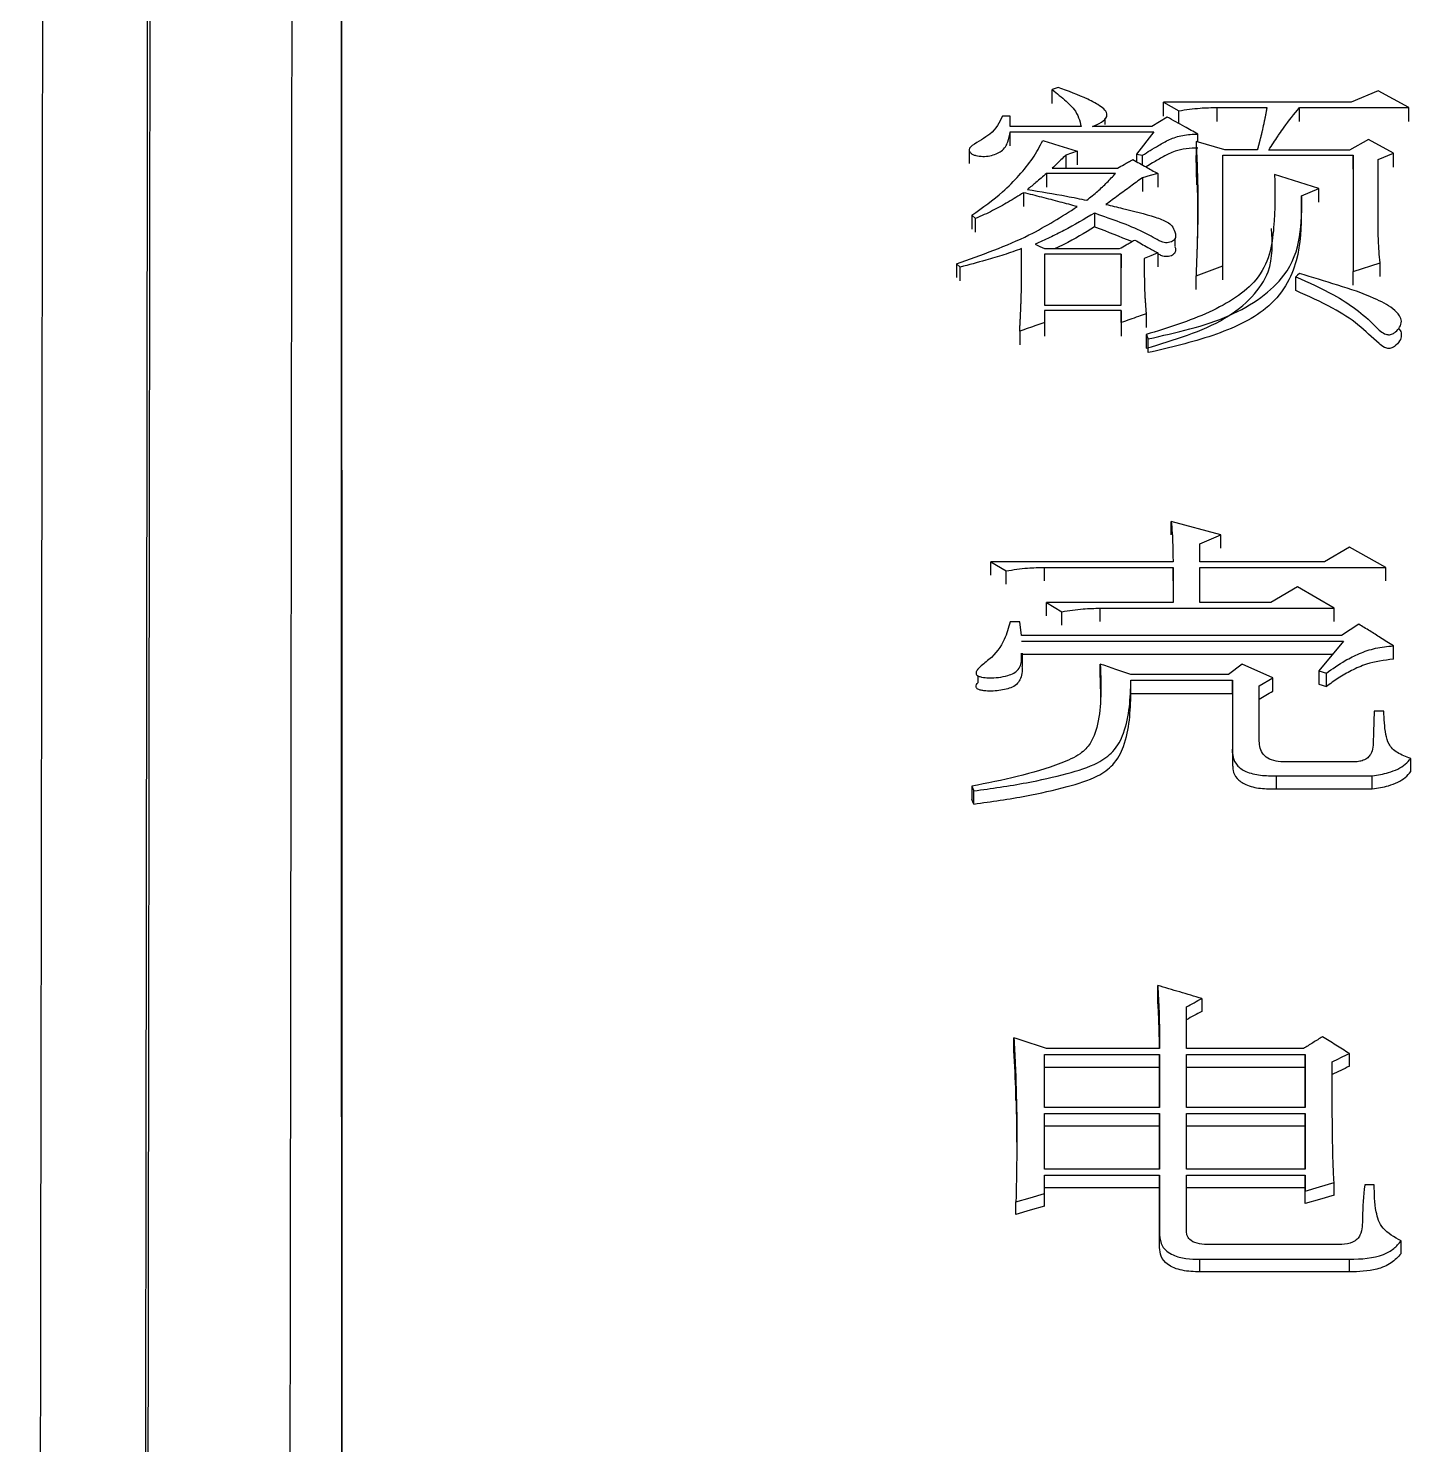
# Model space of a CAD drawing. Header units: millimetres. Extents: x 2003 to 4439, y 563 to 2285.
# Drawn here: x 2502.84 to 2510.64, y 2092.19 to 2100.19 of the extents above; entities that cross this region are included whole.
import ezdxf

# ---------------------------------------------------------------- set-up
doc = ezdxf.new("R2010")
doc.units = ezdxf.units.MM

msp = doc.modelspace()

# ---------------------------------------------------------------- linework, layer by layer
at = {"color": 7, "linetype": 'Continuous', "lineweight": 25}
for p, q in [((2508.6542, 2099.8512), (2508.6218, 2099.8393)), ((2508.6218, 2099.7604), (2508.6218, 2099.8393)), ((2509.2492, 2099.7677), (2509.3357, 2099.72)), ((2510.3093, 2099.7677), (2509.2492, 2099.7677)), ((2509.2492, 2099.6889), (2509.2492, 2099.7677)), ((2510.4607, 2099.8333), (2510.3093, 2099.7677)), ((2510.6338, 2099.7379), (2510.4607, 2099.8333)), ((2508.3838, 2099.6901), (2508.3405, 2099.6901)), ((2508.3838, 2099.6303), (2508.3838, 2099.6901)), ((2508.9203, 2099.7205), (2508.9203, 2099.7224)), ((2508.9203, 2099.6432), (2508.9203, 2099.6781)), ((2509.2708, 2099.6841), (2509.1843, 2099.6302)), ((2509.3357, 2099.6482), (2509.3357, 2099.72)), ((2509.5521, 2099.7379), (2509.8333, 2099.7379)), ((2509.5521, 2099.6591), (2509.5521, 2099.7379)), ((2510.0172, 2099.7379), (2510.6338, 2099.7379)), ((2510.6338, 2099.6591), (2510.6338, 2099.7379)), ((2508.784, 2099.6303), (2508.3838, 2099.6303)), ((2508.3838, 2099.5217), (2508.3838, 2099.6003)), ((2509.1843, 2099.6302), (2508.8489, 2099.6303)), ((2509.1951, 2099.6003), (2509.0978, 2099.4742)), ((2509.4331, 2099.5463), (2509.4331, 2099.4673)), ((2509.5953, 2099.4983), (2509.4331, 2099.5463)), ((2509.4439, 2099.5431), (2509.4439, 2099.5883)), ((2510.4066, 2099.5583), (2510.2985, 2099.4982)), ((2510.5473, 2099.4802), (2510.4066, 2099.5583)), ((2508.1528, 2099.5004), (2508.1528, 2099.4214)), ((2508.6975, 2099.4682), (2508.6975, 2099.3959)), ((2508.7624, 2099.4923), (2508.7624, 2099.4138)), ((2509.0978, 2099.4742), (2509.0978, 2099.4321)), ((2509.0978, 2099.4742), (2509.1302, 2099.4682)), ((2509.4384, 2099.3024), (2509.4331, 2099.4673)), ((2509.5845, 2099.4682), (2510.3201, 2099.4682)), ((2509.5845, 2098.8434), (2509.5845, 2099.4682)), ((2509.7792, 2099.4983), (2509.5953, 2099.4983)), ((2510.2985, 2099.4982), (2509.8441, 2099.4982)), ((2510.3201, 2099.4682), (2510.3201, 2098.8128)), ((2510.3201, 2099.3897), (2510.3201, 2099.4682)), ((2510.4607, 2099.4441), (2510.5473, 2099.4802)), ((2510.4607, 2099.0751), (2510.4607, 2099.4441)), ((2510.5473, 2099.4018), (2510.5473, 2099.4802)), ((2508.9788, 2099.3658), (2508.5893, 2099.3658)), ((2508.5893, 2099.3658), (2508.5893, 2099.2875)), ((2508.6218, 2099.3959), (2508.9896, 2099.3959)), ((2509.2167, 2099.3658), (2509.2167, 2099.2875)), ((2510.1254, 2099.2812), (2509.8766, 2099.3598)), ((2509.1302, 2099.3417), (2509.1302, 2099.2634)), ((2510.028, 2099.2389), (2510.1254, 2099.2812)), ((2510.1254, 2099.203), (2510.1254, 2099.2812)), ((2508.4595, 2099.2571), (2508.4595, 2099.1789)), ((2510.028, 2099.2389), (2510.028, 2099.1607)), ((2508.1675, 2099.1298), (2508.1891, 2099.1116)), ((2508.1891, 2099.0336), (2508.1891, 2099.1116)), ((2509.315, 2098.9526), (2509.315, 2099.0005)), ((2508.5785, 2098.9412), (2509.0004, 2098.9412)), ((2508.5785, 2098.9106), (2508.5785, 2098.6226)), ((2509.0112, 2098.9106), (2508.5785, 2098.9106)), ((2509.0112, 2098.6226), (2509.0112, 2098.9106)), ((2509.0112, 2098.9106), (2509.0112, 2098.8329)), ((2509.2167, 2098.9167), (2509.2167, 2098.839)), ((2508.0809, 2098.8557), (2508.1026, 2098.8373)), ((2508.0809, 2098.8557), (2508.0809, 2098.7776)), ((2508.1026, 2098.7596), (2508.1026, 2098.8373)), ((2508.4487, 2098.8498), (2508.4487, 2098.8629)), ((2509.0112, 2098.6226), (2509.0112, 2098.8325)), ((2509.4331, 2098.7883), (2509.5845, 2098.8434)), ((2509.5845, 2098.7657), (2509.5845, 2098.8434)), ((2510.3201, 2098.8128), (2510.4716, 2098.8617)), ((2510.3201, 2098.7351), (2510.3201, 2098.8128)), ((2510.4716, 2098.784), (2510.4716, 2098.8617)), ((2509.4331, 2098.7107), (2509.4331, 2098.7883)), ((2509.9956, 2098.7042), (2509.9956, 2098.7822)), ((2508.5785, 2098.6226), (2509.0112, 2098.6226)), ((2509.0112, 2098.5918), (2508.5785, 2098.5919)), ((2508.5785, 2098.5919), (2508.5785, 2098.5241)), ((2509.0112, 2098.5241), (2509.0112, 2098.5918)), ((2509.0112, 2098.5918), (2509.0112, 2098.5144)), ((2509.1518, 2098.5734), (2509.1518, 2098.496)), ((2510.5775, 2098.5667), (2510.5775, 2098.5689)), ((2508.5785, 2098.5241), (2508.5785, 2098.4467)), ((2509.0112, 2098.5241), (2509.0112, 2098.4467)), ((2508.4379, 2098.4747), (2508.4379, 2098.3974)), ((2509.1627, 2098.3542), (2509.1627, 2098.4315)), ((2509.5737, 2097.325), (2509.2925, 2097.4011)), ((2509.2925, 2097.325), (2509.2925, 2097.4011)), ((2509.4547, 2097.2741), (2509.5737, 2097.325)), ((2509.5737, 2097.249), (2509.5737, 2097.325)), ((2509.4547, 2097.1723), (2509.4547, 2097.2741)), ((2510.2985, 2097.2551), (2510.1579, 2097.1723)), ((2510.504, 2097.1404), (2510.2985, 2097.2551)), ((2508.2757, 2097.1723), (2508.3622, 2097.1213)), ((2509.3033, 2097.1723), (2508.2757, 2097.1723)), ((2508.3622, 2097.0455), (2508.3622, 2097.1213)), ((2508.5785, 2097.1404), (2509.3033, 2097.1404)), ((2508.5785, 2097.0645), (2508.5785, 2097.1404)), ((2509.3033, 2097.1404), (2509.3033, 2096.9423)), ((2509.3033, 2097.0646), (2509.3033, 2097.1404)), ((2510.1579, 2097.1723), (2509.4547, 2097.1723)), ((2509.4547, 2097.1404), (2510.504, 2097.1404)), ((2509.4547, 2096.9423), (2509.4547, 2097.1404)), ((2510.504, 2097.0646), (2510.504, 2097.1404)), ((2510.0064, 2097.0319), (2509.855, 2096.9423)), ((2510.212, 2096.9102), (2510.0064, 2097.0319)), ((2508.5894, 2096.9423), (2508.6759, 2096.891)), ((2509.3033, 2096.9423), (2508.5894, 2096.9423)), ((2508.6759, 2096.8155), (2508.6759, 2096.891)), ((2508.8922, 2096.8347), (2508.8922, 2096.9102)), ((2508.8922, 2096.9102), (2510.212, 2096.9102)), ((2509.855, 2096.9423), (2509.4547, 2096.9423)), ((2510.212, 2096.8347), (2510.212, 2096.9102)), ((2508.4379, 2096.8332), (2508.3838, 2096.8332)), ((2508.4487, 2096.7561), (2508.4379, 2096.8332)), ((2510.3526, 2096.8204), (2510.2552, 2096.7561)), ((2510.2552, 2096.7561), (2508.4487, 2096.7561)), ((2508.4487, 2096.7239), (2510.266, 2096.7239)), ((2510.266, 2096.7239), (2510.1254, 2096.5562)), ((2510.2029, 2096.6485), (2508.4487, 2096.6486)), ((2508.4533, 2096.5808), (2508.4533, 2096.6566)), ((2510.5473, 2096.6228), (2510.5473, 2096.6981)), ((2508.2019, 2096.5665), (2508.2019, 2096.5649)), ((2508.8922, 2096.5198), (2508.8922, 2096.5949)), ((2509.6927, 2096.5949), (2509.617, 2096.5368)), ((2509.8658, 2096.5174), (2509.6927, 2096.5949)), ((2508.2019, 2096.529), (2508.2019, 2096.4909)), ((2508.8922, 2096.5198), (2508.8937, 2096.3884)), ((2509.617, 2096.5368), (2509.0653, 2096.5368)), ((2509.0653, 2096.4294), (2509.0653, 2096.5044)), ((2509.0653, 2096.5044), (2509.6386, 2096.5044)), ((2509.6386, 2096.5044), (2509.6386, 2096.1145)), ((2509.6386, 2096.4294), (2509.6386, 2096.5044)), ((2509.7901, 2096.4721), (2509.8658, 2096.5174)), ((2509.8658, 2096.4423), (2509.8658, 2096.5174)), ((2510.1254, 2096.5562), (2510.1687, 2096.5432)), ((2510.1254, 2096.5562), (2510.1254, 2096.481)), ((2510.1254, 2096.481), (2510.1687, 2096.4681)), ((2510.1687, 2096.4681), (2510.1687, 2096.5432)), ((2509.0653, 2096.4294), (2509.6386, 2096.4294)), ((2509.0659, 2096.3995), (2509.0659, 2096.475)), ((2509.6386, 2096.4294), (2509.6386, 2096.04)), ((2509.7901, 2096.1602), (2509.7901, 2096.4721)), ((2510.4932, 2096.3294), (2510.4391, 2096.3294)), ((2509.6386, 2096.0946), (2509.6386, 2096.1145)), ((2509.6386, 2096.0975), (2509.6386, 2096.0229)), ((2510.3201, 2096.0426), (2509.9523, 2096.0426)), ((2510.6447, 2095.9878), (2510.6447, 2096.0623)), ((2509.8874, 2095.9641), (2510.4283, 2095.9641)), ((2509.8874, 2095.8898), (2509.8874, 2095.9641)), ((2510.4283, 2095.8898), (2510.4283, 2095.9641)), ((2508.1675, 2095.9052), (2508.1783, 2095.879)), ((2508.1783, 2095.8047), (2508.1783, 2095.879)), ((2509.8874, 2095.8898), (2510.4283, 2095.8898)), ((2508.1783, 2095.8047), (2508.1675, 2095.8309)), ((2509.2168, 2094.7073), (2509.2168, 2094.7801)), ((2509.379, 2094.4231), (2509.379, 2094.6591)), ((2509.4656, 2094.7062), (2509.4656, 2094.6335)), ((2508.4055, 2094.4115), (2508.4055, 2094.4839)), ((2509.2276, 2094.4231), (2508.5894, 2094.4231)), ((2510.0389, 2094.4231), (2509.379, 2094.4231)), ((2508.5786, 2094.3893), (2509.2276, 2094.3893)), ((2508.5786, 2094.0908), (2508.5786, 2094.3893)), ((2509.2276, 2094.3893), (2509.2276, 2094.0908)), ((2509.2276, 2094.317), (2509.2276, 2094.3893)), ((2509.379, 2094.3893), (2510.0497, 2094.3893)), ((2509.379, 2094.0908), (2509.379, 2094.3893)), ((2510.0497, 2094.3893), (2510.0497, 2094.0908)), ((2510.0497, 2094.317), (2510.0497, 2094.3893)), ((2510.2985, 2094.3237), (2510.2985, 2094.396)), ((2509.2276, 2094.317), (2508.5786, 2094.317)), ((2509.2276, 2094.0908), (2509.2276, 2094.317)), ((2510.0497, 2094.317), (2509.379, 2094.317)), ((2510.0497, 2094.0908), (2510.0497, 2094.317)), ((2508.4172, 2094.1322), (2508.421, 2093.8143)), ((2509.2276, 2094.0908), (2508.5786, 2094.0908)), ((2510.0497, 2094.0908), (2509.379, 2094.0908)), ((2508.5786, 2094.0568), (2509.2276, 2094.0568)), ((2508.5786, 2093.7426), (2508.5786, 2094.0568)), ((2509.2276, 2094.0568), (2509.2276, 2093.7426)), ((2509.2276, 2093.9849), (2509.2276, 2094.0568)), ((2509.379, 2094.0568), (2510.0497, 2094.0567)), ((2509.379, 2093.7426), (2509.379, 2094.0568)), ((2510.0497, 2094.0567), (2510.0497, 2093.7426)), ((2510.0497, 2093.9849), (2510.0497, 2094.0567)), ((2509.2276, 2093.9849), (2508.5786, 2093.9849)), ((2509.2276, 2093.7426), (2509.2276, 2093.9849)), ((2510.0497, 2093.9849), (2509.379, 2093.9849)), ((2510.0497, 2093.7426), (2510.0497, 2093.9849)), ((2509.2276, 2093.7426), (2508.5786, 2093.7426)), ((2508.5786, 2093.7084), (2509.2276, 2093.7084)), ((2508.5786, 2093.6055), (2508.5786, 2093.7084)), ((2509.2276, 2093.7084), (2509.2276, 2093.3715)), ((2509.2276, 2093.637), (2509.2276, 2093.7084)), ((2510.0497, 2093.7426), (2509.379, 2093.7426)), ((2509.379, 2093.7084), (2510.0497, 2093.7084)), ((2509.3791, 2093.3922), (2509.379, 2093.7084)), ((2510.0497, 2093.7084), (2510.0497, 2093.6192)), ((2510.0497, 2093.637), (2510.0497, 2093.7084)), ((2509.2276, 2093.637), (2508.5786, 2093.637)), ((2508.5786, 2093.5342), (2508.5786, 2093.6055)), ((2509.2276, 2093.3005), (2509.2276, 2093.637)), ((2510.0497, 2093.637), (2509.379, 2093.637)), ((2510.0497, 2093.5479), (2510.0497, 2093.637)), ((2510.0497, 2093.5479), (2510.0497, 2093.6192)), ((2510.212, 2093.5959), (2510.212, 2093.6672)), ((2510.4392, 2093.6535), (2510.3851, 2093.6535)), ((2508.4163, 2093.4862), (2508.4163, 2093.5574)), ((2509.2276, 2093.3005), (2509.2276, 2093.3715)), ((2510.2555, 2093.3163), (2509.5089, 2093.3163)), ((2510.5906, 2093.2661), (2510.5906, 2093.337)), ((2509.4548, 2093.1626), (2509.4548, 2093.2334)), ((2509.4548, 2093.2334), (2510.2985, 2093.2334)), ((2510.2985, 2093.1626), (2510.2985, 2093.2334)), ((2510.2985, 2093.1626), (2509.4548, 2093.1626))]:
    msp.add_line(p, q, dxfattribs=at)
at = {"color": 7, "linetype": 'Continuous', "lineweight": 25, "flags": 128}
for points in [[(2510.0172, 2099.6591), (2510.0172, 2099.6862), (2510.0172, 2099.712), (2510.0172, 2099.7379)], [(2508.3838, 2099.6003), (2508.7895, 2099.6003), (2509.1951, 2099.6003)], [(2508.7624, 2099.4923), (2508.73, 2099.4802), (2508.6975, 2099.4682)], [(2509.2167, 2099.3658), (2509.1735, 2099.3537), (2509.1302, 2099.3417)], [(2508.1675, 2099.1298), (2508.1675, 2099.1012), (2508.1675, 2099.0763), (2508.1675, 2099.0518)], [(2508.8598, 2099.142), (2508.8598, 2099.119), (2508.8598, 2099.0961), (2508.8598, 2099.0635)], [(2508.5244, 2098.9656), (2508.5515, 2098.9534), (2508.5785, 2098.9412)], [(2509.2167, 2098.9167), (2509.1789, 2098.9015), (2509.141, 2098.8862)], [(2510.0172, 2098.8005), (2510.0064, 2098.7914), (2509.9956, 2098.7822)], [(2509.1518, 2098.4562), (2509.1518, 2098.4247), (2509.1518, 2098.4016), (2509.1518, 2098.3789)], [(2508.2757, 2097.0965), (2508.2757, 2097.1154), (2508.2757, 2097.1343), (2508.2757, 2097.1723)], [(2508.5894, 2096.8667), (2508.5894, 2096.8856), (2508.5894, 2096.9045), (2508.5894, 2096.9423)], [(2508.1675, 2095.9052), (2508.1675, 2095.8746), (2508.1675, 2095.8528), (2508.1675, 2095.8309)], [(2508.4163, 2093.5574), (2508.4974, 2093.5814), (2508.5786, 2093.6055)], [(2510.0497, 2093.6192), (2510.1309, 2093.6432), (2510.212, 2093.6672)], [(2508.5786, 2093.5342), (2508.4974, 2093.5102), (2508.4163, 2093.4862)], [(2510.212, 2093.5959), (2510.1309, 2093.5719), (2510.0497, 2093.5479)]]:
    msp.add_lwpolyline(points, dxfattribs=at)
at = {"color": 7, "linetype": 'Continuous', "lineweight": 25}
for points, knots in [([(2504.6101, 2114.6621), (2504.6101, 2114.5581), (2504.6101, 2114.0373), (2504.6102, 2112.6704), (2504.6103, 2110.5105), (2504.6103, 2107.8921), (2504.6104, 2105.4296), (2504.6104, 2101.9217), (2504.6104, 2098.7788), (2504.6105, 2094.4637), (2504.6105, 2089.7766), (2504.6105, 2084.6444), (2504.6106, 2079.2209), (2504.6106, 2074.6622), (2504.6107, 2068.7397), (2504.6108, 2063.8339), (2504.6109, 2057.155), (2504.6109, 2052.8622), (2504.611, 2049.8611)], [0, 0, 0, 0, 0.020124, 0.100733, 0.181328, 0.221587, 0.302184, 0.342442, 0.423039, 0.463298, 0.543894, 0.624491, 0.664749, 0.745346, 0.785604, 0.8662, 0.906458, 1, 1, 1, 1]), ([(2504.6105, 2083.5721), (2504.6105, 2084.7568), (2504.6105, 2087.0103), (2504.6105, 2091.0506), (2504.6104, 2094.7582), (2504.6104, 2098.9928), (2504.6104, 2102.0668), (2504.6103, 2105.479), (2504.6103, 2108.4564), (2504.6102, 2110.7998), (2504.6101, 2112.7403), (2504.6101, 2113.474), (2504.61, 2113.9708)], [0, 0, 0, 0, 0.072858, 0.13859, 0.270184, 0.335916, 0.467513, 0.533245, 0.664841, 0.796434, 0.862166, 1, 1, 1, 1]), ([(2502.9415, 2113.7141), (2502.9416, 2113.7424), (2502.9419, 2113.8308), (2502.9405, 2112.8445), (2502.9376, 2110.8316), (2502.933, 2107.7689), (2502.9278, 2104.3806), (2502.9227, 2101.0433), (2502.918, 2097.9736), (2502.9125, 2094.3302), (2502.9059, 2090.0595), (2502.8987, 2085.4137), (2502.8909, 2080.4669), (2502.8828, 2075.2966), (2502.8737, 2069.6123), (2502.8638, 2063.4152), (2502.8531, 2056.7314), (2502.8456, 2052.0407), (2502.8418, 2049.6466)], [0, 0, 0, 0, 0.039342, 0.122943, 0.206183, 0.289063, 0.371582, 0.416612, 0.465601, 0.518547, 0.575452, 0.636313, 0.690059, 0.746552, 0.805793, 0.867782, 0.932518, 1, 1, 1, 1]), ([(2503.4468, 2049.5111), (2503.4513, 2052.8103), (2503.4604, 2059.4088), (2503.4733, 2068.8389), (2503.4854, 2077.7195), (2503.4964, 2085.8771), (2503.5061, 2093.1777), (2503.5144, 2099.4948), (2503.5211, 2104.7192), (2503.5261, 2108.7673), (2503.529, 2111.1712), (2503.5303, 2112.4847), (2503.5305, 2112.8063), (2503.5306, 2112.967)], [0, 0, 0, 0, 0.0981345, 0.196269, 0.2944034, 0.3925379, 0.4906723, 0.5888066, 0.686941, 0.7850753, 0.8832097, 0.9416048, 1, 1, 1, 1]), ([(2503.4607, 2049.4624), (2503.464, 2051.8481), (2503.4705, 2056.5547), (2503.4798, 2063.3039), (2503.4884, 2069.6465), (2503.4965, 2075.5416), (2503.5038, 2080.9722), (2503.5115, 2086.7052), (2503.5192, 2092.4739), (2503.5264, 2097.9542), (2503.5322, 2102.4213), (2503.5366, 2105.9442), (2503.5399, 2108.6072), (2503.5421, 2110.5065), (2503.5435, 2111.7375), (2503.5439, 2112.2523), (2503.5439, 2112.4022), (2503.544, 2112.4271)], [0, 0, 0, 0, 0.07139, 0.140843, 0.208359, 0.273937, 0.337578, 0.399281, 0.488173, 0.572709, 0.652888, 0.72871, 0.800173, 0.867277, 0.930021, 0.988406, 1, 1, 1, 1]), ([(2504.3421, 2111.644), (2504.342, 2111.5511), (2504.3419, 2111.3812), (2504.3415, 2110.9336), (2504.341, 2110.3931), (2504.3402, 2109.7172), (2504.3393, 2108.9096), (2504.3382, 2107.9696), (2504.3369, 2106.898), (2504.3348, 2105.1885), (2504.3315, 2102.5023), (2504.3263, 2098.3525), (2504.3196, 2093.1362), (2504.3122, 2087.5293), (2504.3046, 2081.8521), (2504.2972, 2076.385), (2504.2889, 2070.3721), (2504.2799, 2063.8245), (2504.2702, 2056.7817), (2504.2633, 2051.8393), (2504.2599, 2049.3253)], [0, 0, 0, 0, 0.037781, 0.069081, 0.100468, 0.131943, 0.163506, 0.195157, 0.226895, 0.258722, 0.330934, 0.408983, 0.49287, 0.582593, 0.645672, 0.711347, 0.779618, 0.850484, 0.923944, 1, 1, 1, 1]), ([(2508.6218, 2099.8393), (2508.6483, 2099.8177), (2508.6918, 2099.7823), (2508.7464, 2099.7303), (2508.7732, 2099.681), (2508.7804, 2099.6471), (2508.784, 2099.6303)], [0, 0, 0, 0, 0.34464, 0.565757, 0.783533, 1, 1, 1, 1]), ([(2508.8489, 2099.6303), (2508.8663, 2099.6378), (2508.9003, 2099.6526), (2508.9349, 2099.6839), (2508.9278, 2099.7184), (2508.8873, 2099.7519), (2508.7985, 2099.7993), (2508.7116, 2099.8305), (2508.6542, 2099.8512)], [0, 0, 0, 0, 0.121652, 0.238643, 0.329835, 0.425879, 0.621221, 1, 1, 1, 1]), ([(2508.3405, 2099.6901), (2508.3228, 2099.6538), (2508.2906, 2099.588), (2508.1942, 2099.543), (2508.1527, 2099.5095), (2508.1519, 2099.4936), (2508.1602, 2099.4815), (2508.1728, 2099.4725), (2508.1961, 2099.4645), (2508.2297, 2099.4609), (2508.2698, 2099.4644), (2508.3055, 2099.475), (2508.3488, 2099.4987), (2508.3741, 2099.5441), (2508.3806, 2099.5816), (2508.3838, 2099.6003)], [0, 0, 0, 0, 0.230957, 0.41792, 0.453924, 0.487897, 0.511171, 0.535166, 0.56028, 0.61217, 0.662892, 0.713404, 0.762519, 0.88154, 1, 1, 1, 1]), ([(2509.4439, 2099.5883), (2509.419, 2099.6021), (2509.3776, 2099.625), (2509.3199, 2099.657), (2509.2872, 2099.6751), (2509.2708, 2099.6841)], [0, 0, 0, 0, 0.432628, 0.7163138, 1, 1, 1, 1]), ([(2509.3357, 2099.72), (2509.3755, 2099.7259), (2509.4466, 2099.7365), (2509.5198, 2099.7375), (2509.5521, 2099.7379)], [0, 0, 0, 0, 0.558835, 1, 1, 1, 1]), ([(2509.8333, 2099.7379), (2509.833, 2099.7361), (2509.8323, 2099.7326), (2509.8315, 2099.7282), (2509.8307, 2099.7239), (2509.83, 2099.7203), (2509.8294, 2099.7168), (2509.8287, 2099.7133), (2509.8281, 2099.7098), (2509.8272, 2099.7054), (2509.8266, 2099.7019), (2509.8257, 2099.6975), (2509.8249, 2099.6932), (2509.8239, 2099.6879), (2509.8228, 2099.6826), (2509.8218, 2099.6774), (2509.8207, 2099.6721), (2509.8186, 2099.6616), (2509.8139, 2099.6388), (2509.8087, 2099.616), (2509.8045, 2099.5984), (2509.8028, 2099.5914), (2509.8011, 2099.5844), (2509.799, 2099.5757), (2509.7972, 2099.5687), (2509.7955, 2099.5616), (2509.7942, 2099.5564), (2509.7931, 2099.552), (2509.7919, 2099.5476), (2509.7911, 2099.5441), (2509.7902, 2099.5406), (2509.7893, 2099.5371), (2509.7884, 2099.5336), (2509.7872, 2099.5292), (2509.7863, 2099.5257), (2509.7852, 2099.5213), (2509.7843, 2099.5178), (2509.7834, 2099.5143), (2509.7825, 2099.5108), (2509.7816, 2099.5073), (2509.7804, 2099.5028), (2509.7797, 2099.5001), (2509.7792, 2099.4983)], [0, 0, 0, 0, 0.0219516, 0.0439031, 0.0548788, 0.0768302, 0.0878059, 0.0987817, 0.1207331, 0.1317088, 0.1536602, 0.164636, 0.1865874, 0.2085388, 0.2304903, 0.2524417, 0.2743931, 0.2963446, 0.3841508, 0.5597666, 0.581718, 0.6036694, 0.6475723, 0.6695238, 0.7134267, 0.7353781, 0.7573295, 0.779281, 0.7902567, 0.8122081, 0.8231838, 0.8341595, 0.856111, 0.8670867, 0.8890381, 0.9000138, 0.9219653, 0.932941, 0.9439167, 0.9658681, 0.9768438, 1, 1, 1, 1]), ([(2509.8441, 2099.4982), (2509.8614, 2099.5247), (2509.8808, 2099.5545), (2509.9095, 2099.5972), (2509.9465, 2099.6517), (2509.9871, 2099.7011), (2510.0172, 2099.7379)], [0, 0, 0, 0, 0.3251759, 0.3658227, 0.5284141, 1, 1, 1, 1]), ([(2508.1675, 2099.1298), (2508.228, 2099.1729), (2508.3272, 2099.2434), (2508.4352, 2099.3542), (2508.5155, 2099.4503), (2508.5504, 2099.5184), (2508.5677, 2099.5523)], [0, 0, 0, 0, 0.34436, 0.564684, 0.783385, 1, 1, 1, 1]), ([(2508.5677, 2099.5523), (2508.6001, 2099.5423), (2508.6651, 2099.5223), (2508.73, 2099.5023), (2508.7624, 2099.4923)], [0, 0, 0, 0, 0.5, 1, 1, 1, 1]), ([(2509.1302, 2099.4682), (2509.1601, 2099.4868), (2509.2095, 2099.5175), (2509.2814, 2099.5586), (2509.3572, 2099.585), (2509.4148, 2099.5872), (2509.4439, 2099.5883)], [0, 0, 0, 0, 0.334385, 0.552202, 0.773272, 1, 1, 1, 1]), ([(2509.4331, 2099.5463), (2509.4357, 2099.49), (2509.4408, 2099.3775), (2509.4437, 2099.2502), (2509.4436, 2099.1774), (2509.4435, 2099.1597), (2509.4434, 2099.1544), (2509.4434, 2099.149), (2509.4433, 2099.1437), (2509.4433, 2099.1384), (2509.4432, 2099.1313), (2509.4431, 2099.1242), (2509.443, 2099.1171), (2509.443, 2099.1117), (2509.4429, 2099.1064), (2509.4428, 2099.1011), (2509.4427, 2099.0957), (2509.4426, 2099.0904), (2509.4425, 2099.0833), (2509.4424, 2099.0762), (2509.4422, 2099.0691), (2509.4421, 2099.0637), (2509.442, 2099.0584), (2509.4419, 2099.0531), (2509.4418, 2099.0477), (2509.4416, 2099.0424), (2509.4415, 2099.037), (2509.4414, 2099.0317), (2509.4412, 2099.0246), (2509.441, 2099.0175), (2509.4408, 2099.0103), (2509.4407, 2099.005), (2509.4405, 2098.9996), (2509.4404, 2098.9943), (2509.4402, 2098.9889), (2509.4401, 2098.9836), (2509.4399, 2098.9765), (2509.4396, 2098.9693), (2509.4394, 2098.9622), (2509.4392, 2098.9568), (2509.4391, 2098.9515), (2509.4389, 2098.9461), (2509.4387, 2098.9408), (2509.4385, 2098.9354), (2509.4384, 2098.9301), (2509.4382, 2098.9247), (2509.4379, 2098.9176), (2509.4377, 2098.9104), (2509.4374, 2098.9033), (2509.4372, 2098.8979), (2509.437, 2098.8926), (2509.4368, 2098.8872), (2509.4366, 2098.8818), (2509.4364, 2098.8765), (2509.4362, 2098.8693), (2509.4359, 2098.8622), (2509.4356, 2098.855), (2509.4354, 2098.8497), (2509.4352, 2098.8443), (2509.435, 2098.8389), (2509.4348, 2098.8336), (2509.4346, 2098.8282), (2509.4344, 2098.8228), (2509.4341, 2098.8157), (2509.4339, 2098.8085), (2509.4336, 2098.8013), (2509.4334, 2098.7952), (2509.4332, 2098.7909), (2509.4331, 2098.7883)], [0, 0, 0, 0, 0.2246902, 0.4493888, 0.5055613, 0.5125828, 0.5196044, 0.5266259, 0.5336475, 0.540669, 0.5476905, 0.5617336, 0.5687552, 0.5757767, 0.5827982, 0.5898198, 0.5968413, 0.6038628, 0.6108844, 0.6249275, 0.631949, 0.6389705, 0.6459921, 0.6530136, 0.6600352, 0.6670567, 0.6740782, 0.6810998, 0.6881213, 0.7021644, 0.7091859, 0.7162075, 0.723229, 0.7302506, 0.7372721, 0.7442936, 0.7513152, 0.7653583, 0.7723798, 0.7794013, 0.7864229, 0.7934444, 0.800466, 0.8074875, 0.814509, 0.8215306, 0.8285521, 0.8425952, 0.8496167, 0.8566383, 0.8636598, 0.8706814, 0.8777029, 0.8847244, 0.891746, 0.9057891, 0.9128106, 0.9198321, 0.9268537, 0.9338752, 0.9408967, 0.9479183, 0.9549398, 0.9619614, 0.9760044, 0.983026, 0.9900475, 1, 1, 1, 1]), ([(2508.6975, 2099.4682), (2508.6884, 2099.4595), (2508.6712, 2099.4431), (2508.646, 2099.419), (2508.6299, 2099.4036), (2508.6218, 2099.3959)], [0, 0, 0, 0, 0.361282, 0.680641, 1, 1, 1, 1]), ([(2508.9896, 2099.3959), (2509.0021, 2099.4029), (2509.0227, 2099.4144), (2509.0516, 2099.4305), (2509.0679, 2099.4396), (2509.0761, 2099.4441)], [0, 0, 0, 0, 0.432649, 0.716324, 1, 1, 1, 1]), ([(2509.0761, 2099.4441), (2509.0886, 2099.4372), (2509.1136, 2099.4233), (2509.1604, 2099.3972), (2509.1948, 2099.378), (2509.2167, 2099.3658)], [0, 0, 0, 0, 0.266242, 0.532485, 1, 1, 1, 1]), ([(2509.1302, 2099.414), (2509.1302, 2099.4148), (2509.1302, 2099.4243), (2509.1302, 2099.4424), (2509.1302, 2099.4596), (2509.1302, 2099.4682)], [0, 0, 0, 0, 0.046124, 0.523062, 1, 1, 1, 1]), ([(2509.4439, 2099.5092), (2509.4215, 2099.5085), (2509.3771, 2099.5069), (2509.3077, 2099.4916), (2509.248, 2099.4605), (2509.1949, 2099.4299), (2509.1634, 2099.4101), (2509.1512, 2099.4023)], [0, 0, 0, 0, 0.1903016, 0.3781509, 0.6155761, 0.850553, 1, 1, 1, 1]), ([(2508.5893, 2099.3658), (2508.5795, 2099.3572), (2508.5599, 2099.34), (2508.5242, 2099.3096), (2508.4975, 2099.2882), (2508.4812, 2099.2752)], [0, 0, 0, 0, 0.2809208, 0.5618542, 1, 1, 1, 1]), ([(2508.8165, 2099.2147), (2508.8374, 2099.2315), (2508.8776, 2099.264), (2508.9315, 2099.3146), (2508.963, 2099.3487), (2508.9788, 2099.3658)], [0, 0, 0, 0, 0.349925, 0.674457, 1, 1, 1, 1]), ([(2509.8766, 2099.3598), (2509.8782, 2099.2609), (2509.8813, 2099.0635), (2509.8294, 2098.7696), (2509.5141, 2098.5679), (2509.2742, 2098.4939), (2509.1518, 2098.4562)], [0, 0, 0, 0, 0.273656, 0.546764, 0.768873, 1, 1, 1, 1]), ([(2509.1302, 2099.3417), (2509.1079, 2099.3253), (2509.0626, 2099.292), (2508.994, 2099.2416), (2508.9478, 2099.2075), (2508.9247, 2099.1904)], [0, 0, 0, 0, 0.32488, 0.66244, 1, 1, 1, 1]), ([(2509.4391, 2099.3046), (2509.4404, 2099.2532), (2509.4422, 2099.1783), (2509.4415, 2099.0665), (2509.4406, 2099.0103), (2509.4396, 2098.9709), (2509.4394, 2098.9619), (2509.4393, 2098.9578)], [0, 0, 0, 0, 0.473463, 0.690195, 0.834332, 0.924078, 1, 1, 1, 1]), ([(2508.4595, 2099.2571), (2508.4309, 2099.2394), (2508.3744, 2099.2044), (2508.286, 2099.1544), (2508.2215, 2099.1259), (2508.1891, 2099.1116)], [0, 0, 0, 0, 0.338451, 0.66812, 1, 1, 1, 1]), ([(2508.7624, 2099.1783), (2508.7303, 2099.1871), (2508.6642, 2099.2052), (2508.5633, 2099.2315), (2508.4941, 2099.2486), (2508.4595, 2099.2571)], [0, 0, 0, 0, 0.320379, 0.660141, 1, 1, 1, 1]), ([(2508.4812, 2099.2752), (2508.5552, 2099.2632), (2508.6679, 2099.245), (2508.7786, 2099.2224), (2508.8165, 2099.2147)], [0, 0, 0, 0, 0.65698, 1, 1, 1, 1]), ([(2509.1627, 2098.4315), (2509.322, 2098.467), (2509.6325, 2098.5363), (2510.0324, 2098.8244), (2510.0297, 2099.0828), (2510.028, 2099.2389)], [0, 0, 0, 0, 0.294377, 0.5735664, 1, 1, 1, 1]), ([(2508.0809, 2098.8557), (2508.2226, 2098.9057), (2508.4739, 2098.9945), (2508.6748, 2099.1225), (2508.7624, 2099.1783)], [0, 0, 0, 0, 0.56421, 1, 1, 1, 1]), ([(2508.8598, 2099.142), (2508.8036, 2099.1083), (2508.7226, 2099.0599), (2508.6073, 2099.0035), (2508.5521, 2098.9782), (2508.5244, 2098.9656)], [0, 0, 0, 0, 0.5323403, 0.7660465, 1, 1, 1, 1]), ([(2508.9247, 2099.1904), (2508.956, 2099.1832), (2509.0502, 2099.1616), (2509.1682, 2099.1321), (2509.2632, 2099.0982), (2509.3018, 2099.0682), (2509.313, 2099.0399), (2509.3188, 2099.0152), (2509.3161, 2098.9986), (2509.3075, 2098.9871), (2509.2945, 2098.9792), (2509.2783, 2098.9745), (2509.2613, 2098.9737), (2509.2426, 2098.9773), (2509.201, 2098.9988), (2509.0892, 2099.0638), (2508.9552, 2099.1062), (2508.8626, 2099.1409), (2508.8598, 2099.142)], [0, 0, 0, 0, 0.09118, 0.273688, 0.348082, 0.385671, 0.439079, 0.473308, 0.494951, 0.511315, 0.527714, 0.54364, 0.558961, 0.57304, 0.596062, 0.704689, 0.991099, 1, 1, 1, 1]), ([(2510.028, 2099.1603), (2510.0263, 2099.0647), (2510.0229, 2098.8733), (2509.8784, 2098.5993), (2509.5301, 2098.4391), (2509.2864, 2098.3826), (2509.1627, 2098.3539)], [0, 0, 0, 0, 0.2714121, 0.5437348, 0.768302, 1, 1, 1, 1]), ([(2508.8598, 2099.0635), (2508.8039, 2099.0296), (2508.7332, 2098.9866), (2508.655, 2098.949), (2508.6386, 2098.9412)], [0, 0, 0, 0, 0.790335, 1, 1, 1, 1]), ([(2509.0713, 2098.9811), (2509.004, 2099.0079), (2508.9339, 2099.0358), (2508.8627, 2099.0625), (2508.8598, 2099.0635)], [0, 0, 0, 0, 0.960262, 1, 1, 1, 1]), ([(2509.1518, 2098.3786), (2509.3102, 2098.4257), (2509.6175, 2098.5172), (2509.8754, 2098.7889), (2509.8638, 2098.9722), (2509.8587, 2099.054)], [0, 0, 0, 0, 0.37073, 0.719298, 1, 1, 1, 1]), ([(2510.4716, 2098.8617), (2510.4697, 2098.8829), (2510.466, 2098.9253), (2510.462, 2098.9965), (2510.4612, 2099.0463), (2510.4607, 2099.0751)], [0, 0, 0, 0, 0.29749, 0.594994, 1, 1, 1, 1]), ([(2509.0004, 2098.9412), (2509.0129, 2098.9482), (2509.0335, 2098.9598), (2509.0624, 2098.9761), (2509.0788, 2098.9853), (2509.0869, 2098.9899)], [0, 0, 0, 0, 0.432649, 0.716324, 1, 1, 1, 1]), ([(2509.0869, 2098.9899), (2509.0994, 2098.9829), (2509.1244, 2098.9688), (2509.1676, 2098.9444), (2509.1984, 2098.9271), (2509.2167, 2098.9167)], [0, 0, 0, 0, 0.2884292, 0.5768584, 1, 1, 1, 1]), ([(2508.4487, 2098.9412), (2508.4157, 2098.9294), (2508.3498, 2098.9058), (2508.2337, 2098.8718), (2508.1506, 2098.8499), (2508.1026, 2098.8373)], [0, 0, 0, 0, 0.2966073, 0.5932554, 1, 1, 1, 1]), ([(2508.4379, 2098.4747), (2508.4382, 2098.4815), (2508.4389, 2098.4952), (2508.4398, 2098.5122), (2508.4404, 2098.5258), (2508.4409, 2098.536), (2508.4413, 2098.5445), (2508.4417, 2098.553), (2508.4423, 2098.5649), (2508.4431, 2098.5819), (2508.4438, 2098.5989), (2508.4445, 2098.6159), (2508.445, 2098.6295), (2508.4456, 2098.6464), (2508.4461, 2098.66), (2508.4466, 2098.677), (2508.4469, 2098.6905), (2508.4473, 2098.7041), (2508.4476, 2098.7176), (2508.4478, 2098.7312), (2508.4481, 2098.7481), (2508.4482, 2098.76), (2508.4484, 2098.7718), (2508.4484, 2098.7786), (2508.4485, 2098.787), (2508.4486, 2098.7938), (2508.4486, 2098.8006), (2508.4487, 2098.8073), (2508.4487, 2098.8141), (2508.4487, 2098.8225), (2508.4488, 2098.8293), (2508.4488, 2098.8377), (2508.4488, 2098.8445), (2508.4488, 2098.8529), (2508.4488, 2098.8597), (2508.4488, 2098.8664), (2508.4488, 2098.8732), (2508.4488, 2098.8799), (2508.4488, 2098.8884), (2508.4488, 2098.8951), (2508.4488, 2098.9035), (2508.4488, 2098.9094), (2508.4488, 2098.9145), (2508.4488, 2098.9179), (2508.4488, 2098.9212), (2508.4488, 2098.9254), (2508.4487, 2098.9288), (2508.4487, 2098.9328), (2508.4487, 2098.9367), (2508.4487, 2098.9397), (2508.4487, 2098.9412)], [0, 0, 0, 0, 0.043584, 0.087168, 0.10896, 0.130753, 0.152545, 0.163441, 0.185233, 0.228817, 0.272401, 0.294193, 0.337777, 0.35957, 0.403154, 0.424946, 0.46853, 0.490322, 0.512114, 0.555698, 0.577491, 0.621075, 0.631971, 0.653763, 0.664659, 0.686451, 0.697347, 0.708243, 0.730035, 0.740931, 0.762723, 0.773619, 0.795412, 0.806308, 0.8281, 0.838996, 0.849892, 0.871684, 0.88258, 0.904372, 0.915268, 0.93706, 0.942508, 0.947956, 0.958852, 0.9643, 0.975196, 0.980644, 0.990322, 1, 1, 1, 1]), ([(2509.141, 2098.8862), (2509.141, 2098.8516), (2509.1409, 2098.8149), (2509.1413, 2098.7759), (2509.1414, 2098.7694), (2509.1415, 2098.7629), (2509.1416, 2098.7564), (2509.1417, 2098.7509), (2509.1418, 2098.7455), (2509.1419, 2098.7412), (2509.1421, 2098.7358), (2509.1422, 2098.7303), (2509.1424, 2098.7217), (2509.1427, 2098.713), (2509.143, 2098.7043), (2509.1433, 2098.6978), (2509.1436, 2098.6913), (2509.1439, 2098.6826), (2509.1443, 2098.675), (2509.1447, 2098.6674), (2509.145, 2098.6631), (2509.1453, 2098.6576), (2509.1456, 2098.6522), (2509.1462, 2098.6435), (2509.1468, 2098.6348), (2509.1476, 2098.624), (2509.1483, 2098.6153), (2509.1492, 2098.6044), (2509.1499, 2098.5957), (2509.1509, 2098.5846), (2509.1514, 2098.5779), (2509.1518, 2098.5734)], [0, 0, 0, 0, 0.332695, 0.353489, 0.374282, 0.395075, 0.415869, 0.436662, 0.447059, 0.467852, 0.478249, 0.499042, 0.519836, 0.561422, 0.582216, 0.603009, 0.623803, 0.644596, 0.686183, 0.69658, 0.717373, 0.72777, 0.748563, 0.769356, 0.810943, 0.831737, 0.873323, 0.894117, 0.935704, 0.956497, 1, 1, 1, 1]), ([(2509.3144, 2098.9522), (2509.3159, 2098.9461), (2509.3187, 2098.9352), (2509.316, 2098.9203), (2509.3075, 2098.9089), (2509.2945, 2098.9009), (2509.2784, 2098.8963), (2509.2614, 2098.8954), (2509.2426, 2098.899), (2509.2289, 2098.906), (2509.2197, 2098.911), (2509.2167, 2098.9126)], [0, 0, 0, 0, 0.167841, 0.302239, 0.404481, 0.506937, 0.606485, 0.702394, 0.790586, 0.934492, 1, 1, 1, 1]), ([(2509.9956, 2098.7822), (2510.0689, 2098.7497), (2510.2413, 2098.6734), (2510.3968, 2098.5576), (2510.4758, 2098.4694), (2510.5086, 2098.4564), (2510.52, 2098.4547), (2510.5314, 2098.4558), (2510.5457, 2098.4608), (2510.5657, 2098.4743), (2510.585, 2098.4984), (2510.5959, 2098.5306), (2510.5822, 2098.5678), (2510.5327, 2098.6146), (2510.4156, 2098.6757), (2510.2328, 2098.7359), (2510.0892, 2098.7789), (2510.0172, 2098.8005)], [0, 0, 0, 0, 0.163724, 0.385241, 0.440262, 0.448909, 0.455116, 0.461357, 0.469621, 0.484499, 0.514444, 0.547094, 0.577932, 0.622921, 0.7083, 0.85364, 1, 1, 1, 1]), ([(2510.5767, 2098.4904), (2510.5781, 2098.489), (2510.5875, 2098.4794), (2510.5942, 2098.4579), (2510.5884, 2098.426), (2510.5695, 2098.4), (2510.5475, 2098.3841), (2510.5326, 2098.3785), (2510.5212, 2098.377), (2510.5087, 2098.3787), (2510.4882, 2098.3868), (2510.4333, 2098.4322), (2510.3537, 2098.5142), (2510.1945, 2098.6162), (2510.0668, 2098.6727), (2509.9956, 2098.7042)], [0, 0, 0, 0, 0.008144, 0.056335, 0.10468, 0.166294, 0.195487, 0.207762, 0.22017, 0.230769, 0.247104, 0.294712, 0.510537, 0.727046, 1, 1, 1, 1]), ([(2509.1518, 2098.5734), (2509.1371, 2098.5682), (2509.1063, 2098.5574), (2509.0595, 2098.541), (2509.0273, 2098.5297), (2509.0112, 2098.5241)], [0, 0, 0, 0, 0.313727, 0.656864, 1, 1, 1, 1]), ([(2508.5785, 2098.5241), (2508.5638, 2098.5189), (2508.533, 2098.5081), (2508.4862, 2098.4917), (2508.454, 2098.4804), (2508.4379, 2098.4747)], [0, 0, 0, 0, 0.313727, 0.656864, 1, 1, 1, 1]), ([(2509.1518, 2098.4562), (2509.1537, 2098.4521), (2509.1573, 2098.4438), (2509.1609, 2098.4356), (2509.1627, 2098.4315)], [0, 0, 0, 0, 0.499988, 1, 1, 1, 1]), ([(2509.2925, 2097.4011), (2509.2946, 2097.3786), (2509.2989, 2097.3336), (2509.3024, 2097.2573), (2509.303, 2097.2035), (2509.3033, 2097.1723)], [0, 0, 0, 0, 0.296184, 0.592391, 1, 1, 1, 1]), ([(2508.3622, 2097.1213), (2508.402, 2097.1276), (2508.4731, 2097.139), (2508.5463, 2097.14), (2508.5785, 2097.1404)], [0, 0, 0, 0, 0.558835, 1, 1, 1, 1]), ([(2508.6759, 2096.891), (2508.7157, 2096.8974), (2508.7868, 2096.9088), (2508.86, 2096.9098), (2508.8922, 2096.9102)], [0, 0, 0, 0, 0.558835, 1, 1, 1, 1]), ([(2508.3838, 2096.8332), (2508.3748, 2096.8), (2508.3544, 2096.7249), (2508.2903, 2096.6351), (2508.2164, 2096.585), (2508.1955, 2096.5583), (2508.191, 2096.5463), (2508.1913, 2096.5385), (2508.1963, 2096.5318), (2508.2065, 2096.5258), (2508.229, 2096.5192), (2508.2861, 2096.5147), (2508.351, 2096.5221), (2508.4062, 2096.543), (2508.4329, 2096.5657), (2508.4503, 2096.6045), (2508.4485, 2096.6357), (2508.4474, 2096.6562)], [0, 0, 0, 0, 0.1701879, 0.3838773, 0.4848719, 0.5181359, 0.532323, 0.5466703, 0.5562583, 0.5687334, 0.5910321, 0.6364895, 0.7572649, 0.8007855, 0.8443041, 0.8976416, 1, 1, 1, 1]), ([(2510.5473, 2096.6981), (2510.523, 2096.7134), (2510.4783, 2096.7414), (2510.4134, 2096.7822), (2510.3729, 2096.8076), (2510.3526, 2096.8204)], [0, 0, 0, 0, 0.375031, 0.687515, 1, 1, 1, 1]), ([(2510.1687, 2096.5432), (2510.2032, 2096.5679), (2510.2603, 2096.6088), (2510.3544, 2096.6559), (2510.4453, 2096.6878), (2510.5131, 2096.6946), (2510.5473, 2096.6981)], [0, 0, 0, 0, 0.3332308, 0.5520954, 0.7744581, 1, 1, 1, 1]), ([(2508.8922, 2096.5949), (2508.8949, 2096.528), (2508.8996, 2096.4084), (2508.8828, 2096.2578), (2508.8459, 2096.1528), (2508.7776, 2096.0794), (2508.5559, 2095.9833), (2508.3399, 2095.9398), (2508.1675, 2095.9052)], [0, 0, 0, 0, 0.208188, 0.372019, 0.466812, 0.538301, 0.631663, 1, 1, 1, 1]), ([(2508.4504, 2096.5808), (2508.451, 2096.5713), (2508.4525, 2096.5489), (2508.4448, 2096.5168), (2508.429, 2096.4854), (2508.3991, 2096.4637), (2508.3473, 2096.4484), (2508.2923, 2096.4415), (2508.2421, 2096.4424), (2508.2165, 2096.4475), (2508.2027, 2096.4526), (2508.1947, 2096.4583), (2508.191, 2096.4648), (2508.1915, 2096.4742), (2508.1952, 2096.4834), (2508.2012, 2096.4888), (2508.203, 2096.4905)], [0, 0, 0, 0, 0.095266, 0.223884, 0.321828, 0.420683, 0.505255, 0.691393, 0.784602, 0.831831, 0.866417, 0.887089, 0.907953, 0.933031, 0.980131, 1, 1, 1, 1]), ([(2509.0653, 2096.5368), (2509.0503, 2096.5418), (2509.0203, 2096.5519), (2508.9626, 2096.5713), (2508.9199, 2096.5856), (2508.8922, 2096.5949)], [0, 0, 0, 0, 0.2600044, 0.5200088, 1, 1, 1, 1]), ([(2510.5473, 2096.6228), (2510.495, 2096.6159), (2510.4093, 2096.6045), (2510.3101, 2096.5592), (2510.2346, 2096.5166), (2510.1906, 2096.4842), (2510.1687, 2096.4681)], [0, 0, 0, 0, 0.3464836, 0.5669547, 0.7845718, 1, 1, 1, 1]), ([(2508.1783, 2095.879), (2508.2783, 2095.8928), (2508.4576, 2095.9175), (2508.691, 2095.9713), (2508.8658, 2096.0229), (2508.9786, 2096.1051), (2509.0586, 2096.266), (2509.0625, 2096.4037), (2509.0653, 2096.5044)], [0, 0, 0, 0, 0.205, 0.367779, 0.497733, 0.583522, 0.695132, 1, 1, 1, 1]), ([(2508.1783, 2095.8047), (2508.2783, 2095.8185), (2508.4576, 2095.8432), (2508.691, 2095.897), (2508.8658, 2095.9485), (2508.9786, 2096.0306), (2509.0586, 2096.1913), (2509.0625, 2096.3287), (2509.0653, 2096.4294)], [0, 0, 0, 0, 0.205133, 0.367965, 0.498041, 0.58382, 0.695352, 1, 1, 1, 1]), ([(2509.7901, 2096.397), (2509.8027, 2096.4046), (2509.8279, 2096.4197), (2509.8532, 2096.4348), (2509.8658, 2096.4423)], [0, 0, 0, 0, 0.499999, 1, 1, 1, 1]), ([(2510.4391, 2096.3294), (2510.4369, 2096.2762), (2510.4335, 2096.1954), (2510.4334, 2096.1037), (2510.4035, 2096.0654), (2510.3794, 2096.051), (2510.3499, 2096.0437), (2510.3301, 2096.043), (2510.3201, 2096.0426)], [0, 0, 0, 0, 0.492006, 0.747357, 0.812482, 0.879737, 0.939347, 1, 1, 1, 1]), ([(2510.6447, 2096.0623), (2510.618, 2096.0718), (2510.5658, 2096.0905), (2510.5172, 2096.1416), (2510.4975, 2096.223), (2510.495, 2096.2855), (2510.4932, 2096.3294)], [0, 0, 0, 0, 0.1956589, 0.3829548, 0.5671446, 1, 1, 1, 1]), ([(2509.9523, 2096.0426), (2509.934, 2096.0425), (2509.8977, 2096.0423), (2509.8463, 2096.0559), (2509.796, 2096.0947), (2509.7925, 2096.1334), (2509.7901, 2096.1602)], [0, 0, 0, 0, 0.19814, 0.3923, 0.578456, 1, 1, 1, 1]), ([(2509.6386, 2096.1145), (2509.6386, 2096.099), (2509.6386, 2096.0679), (2509.6606, 2096.0219), (2509.7153, 2095.983), (2509.7975, 2095.9644), (2509.8573, 2095.9642), (2509.8874, 2095.9641)], [0, 0, 0, 0, 0.177785, 0.356958, 0.541697, 0.768829, 1, 1, 1, 1]), ([(2509.6399, 2096.023), (2509.6401, 2096.0133), (2509.6405, 2095.9879), (2509.6609, 2095.9474), (2509.7153, 2095.9086), (2509.7975, 2095.8901), (2509.8573, 2095.8899), (2509.8874, 2095.8898)], [0, 0, 0, 0, 0.120477, 0.312003, 0.509571, 0.752605, 1, 1, 1, 1]), ([(2510.4283, 2095.9641), (2510.4593, 2095.969), (2510.5101, 2095.9769), (2510.5726, 2096.0009), (2510.6168, 2096.028), (2510.6355, 2096.0509), (2510.6447, 2096.0623)], [0, 0, 0, 0, 0.349141, 0.571236, 0.788179, 1, 1, 1, 1]), ([(2510.4283, 2095.8898), (2510.4593, 2095.8946), (2510.5101, 2095.9026), (2510.5726, 2095.9265), (2510.6168, 2095.9535), (2510.6355, 2095.9764), (2510.6447, 2095.9878)], [0, 0, 0, 0, 0.349259, 0.57138, 0.788286, 1, 1, 1, 1]), ([(2509.2168, 2094.7801), (2509.2196, 2094.7314), (2509.2243, 2094.6477), (2509.2269, 2094.5286), (2509.2274, 2094.4583), (2509.2276, 2094.4231)], [0, 0, 0, 0, 0.41049, 0.705225, 1, 1, 1, 1]), ([(2509.4656, 2094.7062), (2509.4241, 2094.7185), (2509.3412, 2094.7431), (2509.2582, 2094.7678), (2509.2168, 2094.7801)], [0, 0, 0, 0, 0.499999, 1, 1, 1, 1]), ([(2509.2268, 2094.4231), (2509.2266, 2094.4479), (2509.2261, 2094.5079), (2509.2228, 2094.6026), (2509.2188, 2094.6724), (2509.2168, 2094.7073)], [0, 0, 0, 0, 0.261526, 0.630722, 1, 1, 1, 1]), ([(2509.379, 2094.6591), (2509.3935, 2094.667), (2509.4223, 2094.6827), (2509.4512, 2094.6983), (2509.4656, 2094.7062)], [0, 0, 0, 0, 0.500001, 1, 1, 1, 1]), ([(2509.4656, 2094.6335), (2509.4512, 2094.6256), (2509.4223, 2094.61), (2509.3935, 2094.5943), (2509.379, 2094.5865)], [0, 0, 0, 0, 0.499999, 1, 1, 1, 1]), ([(2508.4055, 2094.4839), (2508.4077, 2094.4356), (2508.4145, 2094.2907), (2508.4225, 2094.0639), (2508.4216, 2093.8033), (2508.4181, 2093.6394), (2508.4163, 2093.5574)], [0, 0, 0, 0, 0.157705, 0.473128, 0.736533, 1, 1, 1, 1]), ([(2508.5894, 2094.4231), (2508.5587, 2094.4332), (2508.4974, 2094.4535), (2508.4361, 2094.4738), (2508.4055, 2094.4839)], [0, 0, 0, 0, 0.5, 1, 1, 1, 1]), ([(2510.1471, 2094.4906), (2510.129, 2094.4794), (2510.093, 2094.4569), (2510.0569, 2094.4343), (2510.0389, 2094.4231)], [0, 0, 0, 0, 0.499999, 1, 1, 1, 1]), ([(2510.2985, 2094.396), (2510.2733, 2094.4118), (2510.2228, 2094.4434), (2510.1723, 2094.4749), (2510.1471, 2094.4906)], [0, 0, 0, 0, 0.499999, 1, 1, 1, 1]), ([(2508.4168, 2094.1301), (2508.4165, 2094.1433), (2508.4145, 2094.2375), (2508.4096, 2094.331), (2508.4055, 2094.4115)], [0, 0, 0, 0, 0.139908, 1, 1, 1, 1]), ([(2510.2012, 2094.3487), (2510.2174, 2094.3566), (2510.2498, 2094.3724), (2510.2823, 2094.3881), (2510.2985, 2094.396)], [0, 0, 0, 0, 0.5, 1, 1, 1, 1]), ([(2510.212, 2093.6672), (2510.21, 2093.707), (2510.2078, 2093.7517), (2510.2058, 2093.8162), (2510.2045, 2093.8807), (2510.2029, 2093.9599), (2510.2025, 2094.039), (2510.2021, 2094.0884), (2510.2019, 2094.1229), (2510.2018, 2094.1426), (2510.2017, 2094.1549), (2510.2017, 2094.1648), (2510.2016, 2094.1746), (2510.2016, 2094.1845), (2510.2015, 2094.1968), (2510.2015, 2094.2067), (2510.2015, 2094.219), (2510.2014, 2094.2288), (2510.2014, 2094.2411), (2510.2014, 2094.251), (2510.2014, 2094.2608), (2510.2013, 2094.2706), (2510.2013, 2094.2805), (2510.2013, 2094.2928), (2510.2013, 2094.3014), (2510.2012, 2094.31), (2510.2012, 2094.3149), (2510.2012, 2094.321), (2510.2012, 2094.3259), (2510.2012, 2094.3308), (2510.2012, 2094.3356), (2510.2012, 2094.3416), (2510.2012, 2094.3463), (2510.2012, 2094.3487)], [0, 0, 0, 0, 0.174064, 0.195822, 0.282854, 0.456917, 0.543949, 0.63098, 0.674496, 0.696254, 0.718011, 0.72889, 0.739769, 0.761527, 0.772406, 0.794164, 0.805043, 0.826801, 0.83768, 0.859437, 0.870316, 0.881195, 0.902953, 0.913832, 0.93559, 0.941029, 0.951908, 0.957348, 0.968227, 0.973666, 0.979105, 0.989553, 1, 1, 1, 1]), ([(2510.2985, 2094.3237), (2510.2823, 2094.3158), (2510.2498, 2094.3001), (2510.2174, 2094.2843), (2510.2012, 2094.2764)], [0, 0, 0, 0, 0.499998, 1, 1, 1, 1]), ([(2510.3851, 2093.6535), (2510.3791, 2093.5917), (2510.3702, 2093.4979), (2510.3732, 2093.3922), (2510.3446, 2093.3466), (2510.3111, 2093.3234), (2510.2772, 2093.3191), (2510.2555, 2093.3163)], [0, 0, 0, 0, 0.493108, 0.749094, 0.814101, 0.880835, 1, 1, 1, 1]), ([(2510.5906, 2093.337), (2510.5525, 2093.3589), (2510.4776, 2093.4018), (2510.4406, 2093.5211), (2510.4397, 2093.6033), (2510.4392, 2093.6535)], [0, 0, 0, 0, 0.287877, 0.565058, 1, 1, 1, 1]), ([(2509.2276, 2093.3715), (2509.2297, 2093.3497), (2509.2338, 2093.3056), (2509.2954, 2093.2551), (2509.3762, 2093.2357), (2509.4284, 2093.2341), (2509.4548, 2093.2334)], [0, 0, 0, 0, 0.266734, 0.54095, 0.768753, 1, 1, 1, 1]), ([(2509.5089, 2093.3163), (2509.4901, 2093.3169), (2509.4531, 2093.3181), (2509.4051, 2093.3346), (2509.3813, 2093.3635), (2509.3798, 2093.3827), (2509.3791, 2093.3922)], [0, 0, 0, 0, 0.293264, 0.577264, 0.790624, 1, 1, 1, 1]), ([(2509.4548, 2093.1626), (2509.4213, 2093.1637), (2509.3554, 2093.1658), (2509.2714, 2093.1974), (2509.2314, 2093.2496), (2509.2289, 2093.2836), (2509.2276, 2093.3005)], [0, 0, 0, 0, 0.29371, 0.577274, 0.790365, 1, 1, 1, 1]), ([(2510.2985, 2093.2334), (2510.3666, 2093.2357), (2510.4608, 2093.239), (2510.5518, 2093.2926), (2510.5778, 2093.3223), (2510.5906, 2093.337)], [0, 0, 0, 0, 0.5701603, 0.7877126, 1, 1, 1, 1]), ([(2510.5906, 2093.2661), (2510.5738, 2093.2474), (2510.5397, 2093.2094), (2510.4367, 2093.1657), (2510.3513, 2093.1637), (2510.2985, 2093.1626)], [0, 0, 0, 0, 0.2697831, 0.5484435, 1, 1, 1, 1])]:
    msp.add_open_spline(points, degree=3, knots=knots, dxfattribs=at)

doc.saveas('drawing.dxf')
